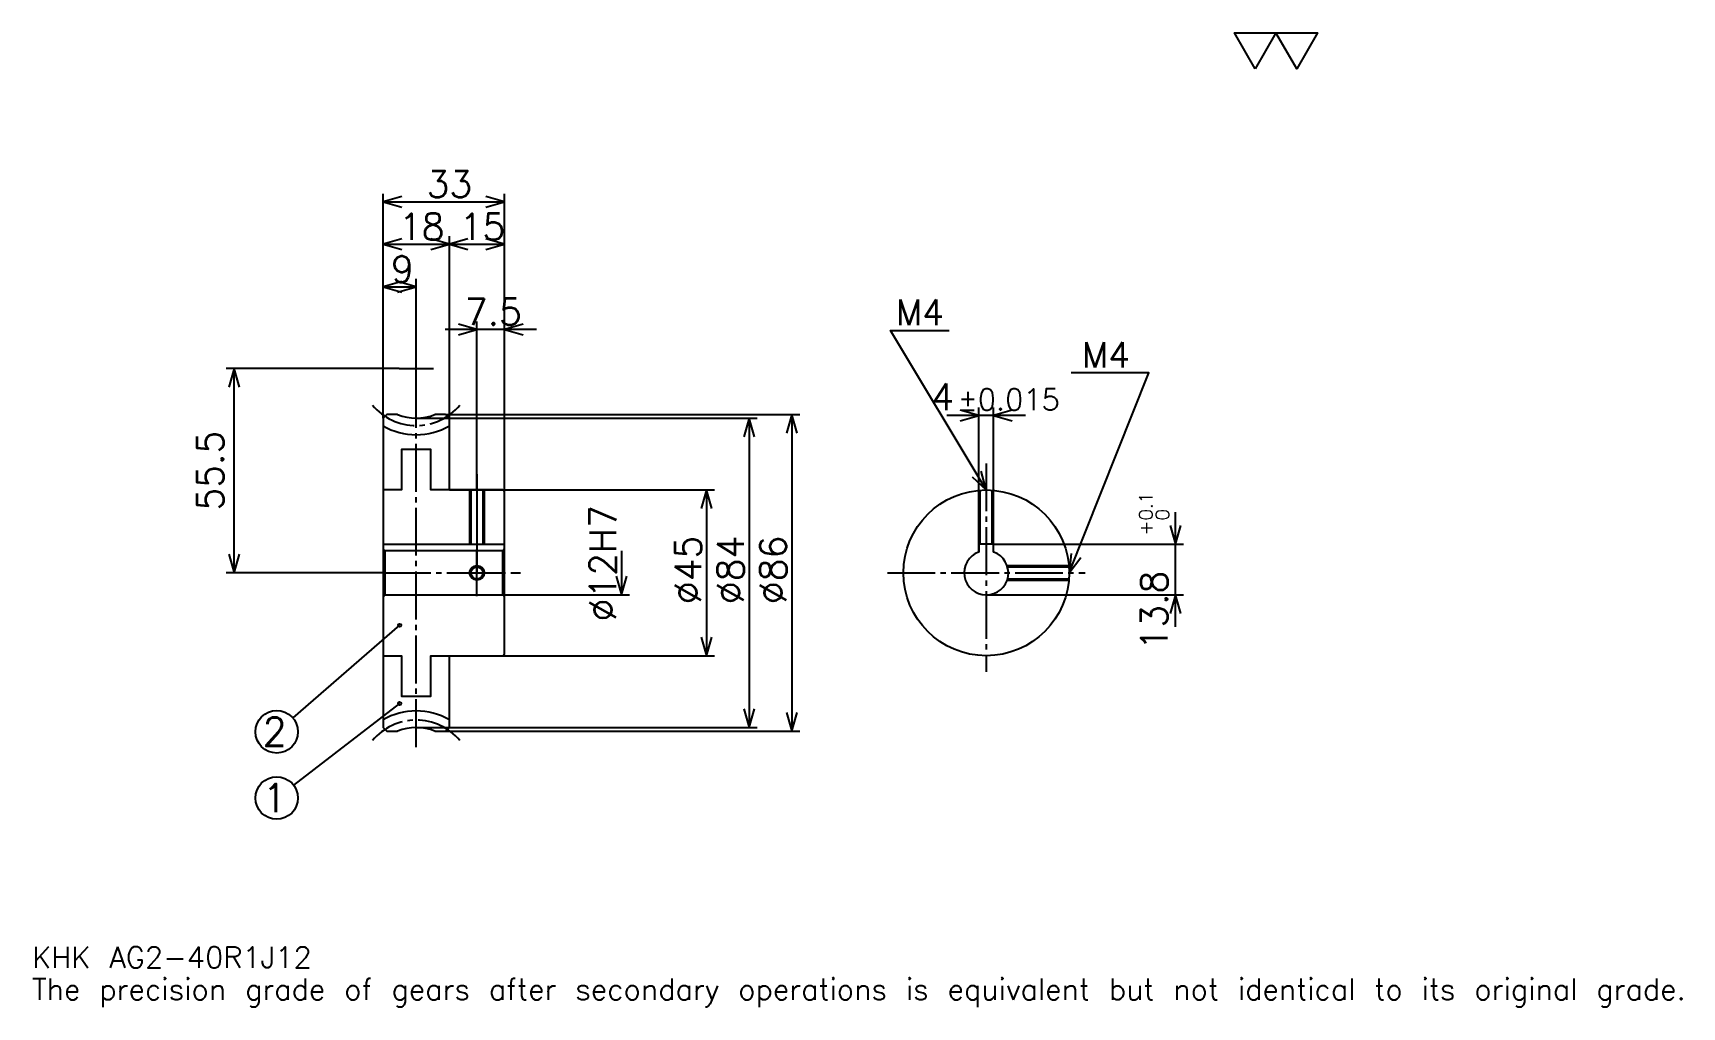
# Model space of a CAD drawing. Extents: x 15 to 463, y 5 to 270.
import ezdxf

# ---------------------------------------------------------------- set-up
doc = ezdxf.new("R2010")
doc.units = 0
doc.linetypes.add('DASHDOT', pattern=[17.333332, 13, -1.444444, 1.444444, -1.444444])
doc.layers.get('0').update_dxf_attribs({"linetype": 'CONTINUOUS'})
doc.layers.add('DASHDOT', color=6, linetype='DASHDOT')
doc.styles.add('KANJI', font='TXT', dxfattribs={"bigfont": 'BIGFONT'})

msp = doc.modelspace()

# ---------------------------------------------------------------- linework, layer by layer
at = {"color": 5}
for p, q in [((109.777779, 166.180542), (109.777779, 226.125)), ((109.777779, 223.958328), (142.777771, 223.958328)), ((142.777771, 166.180542), (142.777771, 226.125)), ((109.777779, 212.402771), (127.777779, 212.402771)), ((127.777779, 166.180542), (127.777779, 214.569427)), ((127.777779, 212.402771), (142.777771, 212.402771)), ((118.777779, 165.180542), (118.777779, 203.013885)), ((109.777779, 200.847229), (118.777779, 200.847229)), ((151.444443, 189.291656), (126.611115, 189.291656)), ((135.277771, 166.180542), (135.277771, 191.458328)), ((114.111115, 178.680542), (67.166672, 178.680542)), ((69.333336, 123.18055), (69.333336, 178.680542)), ((109.777779, 165.180542), (109.777779, 166.180542)), ((126.777779, 166.180542), (142.777771, 166.180542)), ((127.777779, 165.180542), (127.777779, 166.180542)), ((135.277771, 145.680542), (135.277771, 166.180542)), ((135.277771, 145.680542), (135.277771, 166.180542)), ((142.777771, 166.180542), (222.944443, 166.180542)), ((142.777771, 145.180542), (142.777771, 166.180542)), ((220.777771, 166.180542), (220.777771, 80.18055)), ((284.277771, 165.902771), (262.944427, 165.902771)), ((271.611115, 130.980545), (271.611115, 168.069443)), ((275.611115, 130.980545), (275.611115, 168.069443)), ((118.777779, 165.180542), (142.777771, 165.180542)), ((142.777771, 165.180542), (211.388885, 165.180542)), ((209.222229, 165.180542), (209.222229, 81.18055)), ((127.777779, 145.680542), (142.777771, 145.680542)), ((142.777771, 145.680542), (199.833328, 145.680542)), ((197.666656, 145.680542), (197.666656, 100.68055)), ((325, 108.513885), (325, 139.647217)), ((275.611115, 130.980545), (327.166656, 130.980545)), ((174.555557, 129.180542), (174.555557, 117.18055)), ((109.777779, 123.18055), (67.166672, 123.18055)), ((142.777771, 117.18055), (176.722229, 117.18055)), ((273.611115, 117.18055), (327.166656, 117.18055)), ((114.277779, 108.93055), (85.258209, 83.822105)), ((127.777779, 100.68055), (142.777771, 100.68055)), ((142.777771, 100.68055), (199.833328, 100.68055)), ((114.277779, 87.68055), (85.471466, 65.560562)), ((118.777779, 81.18055), (142.777771, 81.18055)), ((142.777771, 81.18055), (211.388885, 81.18055)), ((126.777779, 80.18055), (142.777771, 80.18055)), ((142.777771, 80.18055), (222.944443, 80.18055))]:
    msp.add_line(p, q, dxfattribs=at)
at = {"color": 4}
for p, q in [((109.777779, 130.980545), (142.777771, 130.980545)), ((142.777771, 129.680542), (142.277771, 129.180542)), ((109.777779, 116.68055), (110.277779, 117.18055)), ((142.777771, 116.68055), (142.277771, 117.18055))]:
    msp.add_line(p, q, dxfattribs=at)
at = {"color": 7}
msp.add_lwpolyline([(346.666656, 260), (341.033325, 269.764435), (363.56665, 269.764435), (357.933319, 260), (352.299988, 269.764435), (346.666656, 260)], dxfattribs=at)
at = {"color": 5}
for points in [[(114.833336, 225.402771), (109.777779, 223.958328), (114.833336, 222.513885)], [(137.722229, 222.513885), (142.777771, 223.958328), (137.722229, 225.402771)], [(114.833336, 213.847214), (109.777779, 212.402771), (114.833336, 210.958328)], [(122.722221, 210.958328), (127.777779, 212.402771), (122.722221, 213.847214)], [(132.833328, 213.847214), (127.777779, 212.402771), (132.833328, 210.958328)], [(137.722229, 210.958328), (142.777771, 212.402771), (137.722229, 213.847214)], [(114.833336, 202.291656), (109.777779, 200.847229), (114.833336, 199.402771)], [(113.722221, 199.402771), (118.777779, 200.847229), (113.722221, 202.291656)], [(130.222229, 187.847229), (135.277771, 189.291656), (130.222229, 190.736115)], [(147.833344, 190.736115), (142.777771, 189.291656), (147.833344, 187.847229)], [(273.611115, 145.680542), (247.611115, 189.013885), (263.5, 189.013885)], [(70.777779, 173.625), (69.333336, 178.680542), (67.888893, 173.625)], [(296.111115, 123.18055), (317.777771, 177.458328), (296.688904, 177.458328)], [(222.222229, 161.125), (220.777771, 166.180542), (219.333344, 161.125)], [(266.555542, 164.458328), (271.611115, 165.902771), (266.555542, 167.347214)], [(280.666656, 167.347214), (275.611115, 165.902771), (280.666656, 164.458328)], [(210.666656, 160.125), (209.222229, 165.180542), (207.777771, 160.125)], [(269.771454, 149.272491), (273.611115, 145.680542), (272.248657, 150.75882)], [(199.111115, 140.625), (197.666656, 145.680542), (196.222229, 140.625)], [(323.555542, 136.036102), (325, 130.980545), (326.444427, 136.036102)], [(67.888893, 128.236099), (69.333336, 123.18055), (70.777779, 128.236099)], [(296.64386, 128.411346), (296.111115, 123.18055), (299.326904, 127.340332)], [(173.111115, 122.236107), (174.555557, 117.18055), (176, 122.236107)], [(326.444427, 112.124992), (325, 117.18055), (323.555542, 112.124992)], [(196.222229, 105.736107), (197.666656, 100.68055), (199.111115, 105.736107)], [(207.777771, 86.236107), (209.222229, 81.18055), (210.666656, 86.236107)], [(219.333344, 85.236107), (220.777771, 80.18055), (222.222229, 85.236107)]]:
    msp.add_lwpolyline(points, dxfattribs=at)
at = {"color": 4}
for points in [[(113.678757, 166.180542), (110.777779, 166.180542), (109.777779, 165.180542), (109.777779, 116.68055)], [(127.777779, 145.680542), (127.777779, 165.180542), (126.777779, 166.180542), (123.876801, 166.180542)], [(127.777779, 145.680542), (122.777779, 145.680542), (122.777779, 156.680542), (114.777779, 156.680542), (114.777779, 145.680542), (109.777779, 145.680542)], [(127.777779, 100.68055), (142.277771, 100.68055), (142.777771, 101.18055), (142.777771, 145.180542), (142.277771, 145.680542), (127.777779, 145.680542)], [(133.277771, 145.680542), (133.277771, 130.980545)], [(133.657776, 145.680542), (133.657776, 130.980545)], [(136.897781, 145.680542), (136.897781, 130.980545)], [(137.277771, 145.680542), (137.277771, 130.980545)], [(271.611115, 128.837402), (271.611115, 145.591492)], [(271.991119, 130.980545), (271.991119, 145.622162)], [(275.23111, 130.980545), (275.23111, 145.622162)], [(275.611115, 128.837402), (275.611115, 145.591492)], [(275.611115, 128.837402), (275.611115, 130.980545), (271.611115, 130.980545), (271.611115, 128.837402)], [(109.777779, 129.680542), (110.277779, 129.180542), (110.277779, 117.18055), (142.277771, 117.18055), (142.277771, 129.180542), (110.277779, 129.180542)], [(279.267975, 125.18055), (296.022034, 125.18055)], [(279.267975, 121.18055), (296.022034, 121.18055)], [(279.388275, 124.800552), (296.052704, 124.800552)], [(279.388275, 121.560547), (296.052704, 121.560547)], [(109.777779, 116.68055), (109.777779, 81.18055), (110.777779, 80.18055), (113.678757, 80.18055)], [(109.777779, 100.68055), (114.777779, 100.68055), (114.777779, 89.68055), (122.777779, 89.68055), (122.777779, 100.68055), (127.777779, 100.68055)], [(123.876801, 80.18055), (126.777779, 80.18055), (127.777779, 81.18055), (127.777779, 100.68055)]]:
    msp.add_lwpolyline(points, dxfattribs=at)
for centre, radius in [((273.611115, 123.18055), 22.5), ((135.277771, 123.18055), 1.62)]:
    msp.add_circle(centre, radius, dxfattribs=at)
at = {"color": 7}
msp.add_circle((135.277771, 123.18055), 2, dxfattribs=at)
at = {"color": 5}
for centre, radius in [((114.277779, 108.93055), 0.433333), ((80.888885, 80.041656), 5.777778), ((114.277779, 87.68055), 0.433333), ((80.888885, 62.04166), 5.777778)]:
    msp.add_circle(centre, radius, dxfattribs=at)
at = {"color": 4}
for centre, radius, start, end in [((118.777779, 178.680542), 13.5, 247.80839416, 292.19160389), ((118.777779, 178.680542), 18, 240.00000297, 299.99999703), ((273.611115, 123.18055), 6, 109.47122094, 70.52877906), ((118.777779, 67.68055), 18, 60.00000297, 119.99999703), ((118.777779, 67.68055), 13.5, 67.80839611, 112.19160584)]:
    msp.add_arc(centre, radius, start, end, dxfattribs=at)
at = {"layer": 'DASHDOT', "color": 7}
for p, q in [((118.777779, 75.847214), (118.777779, 183.013885)), ((114.111115, 178.680542), (123.444443, 178.680542)), ((273.611115, 152.902771), (273.611115, 96.347214)), ((135.277771, 145.680542), (135.277771, 123.18055)), ((109.777779, 123.18055), (147.111115, 123.18055)), ((246.777771, 123.18055), (300.444458, 123.18055))]:
    msp.add_line(p, q, dxfattribs=at)
for points in [[(135.277771, 150.013885), (135.277771, 126.647217)], [(135.277771, 116.847214), (135.277771, 129.513885)], [(128.944443, 123.18055), (141.611115, 123.18055)]]:
    msp.add_lwpolyline(points, dxfattribs=at)
for centre, start, end in [((118.777779, 178.680542), 219.99999848, 320.00000352), ((118.777779, 67.68055), 39.99999648, 140.00000152)]:
    msp.add_arc(centre, 15.5, start, end, dxfattribs=at)

# ---------------------------------------------------------------- texts
at = {"color": 7, "style": 'KANJI'}
for s, height, p in [('33', 7.222222, (121.583336, 225.113892)), ('18', 7.222222, (114.083336, 213.558319)), ('15', 7.222222, (130.583328, 213.558319)), ('9', 7.222222, (111.930557, 202.002777)), ('7.5', 7.222222, (131.986115, 190.44722)), ('M4', 6.933334, (249.055542, 190.458328)), ('M4', 6.933334, (299.577789, 178.902771)), ('4', 7.222222, (258.703003, 167.347214)), ('%%p0.015', 5.777778, (265.852112, 167.347214)), ('2', 7.703704, (77.037033, 76.189804)), ('1', 7.703704, (77.037033, 58.189812)), ('KHK AG2-40R1J12', 5.777778, (14.444445, 15.888889)), ('The precision grade of gears after secondary operations is equivalent but not identical to its original grade.', 5.777778, (14.444445, 7.222222))]:
    msp.add_text(s, height=height, dxfattribs=at).set_placement(p)
for s, height, p in [('55.5', 7.222222, (66.444443, 140.097214)), ('0.1', 3.611111, (318.788879, 137.412491)), ('%%c12H7', 7.222222, (173.111115, 109.999992)), ('0', 3.611111, (323.266663, 137.412491)), ('+', 3.611111, (318.788879, 133.368042)), ('%%c45', 7.222222, (196.222229, 114.694443)), ('%%c84', 7.222222, (207.777771, 114.694443)), ('%%c86', 7.222222, (219.333344, 114.694443)), ('13.8', 7.222222, (322.833313, 102.107407))]:
    msp.add_text(s, height=height, rotation=90, dxfattribs=at).set_placement(p)

doc.saveas('drawing.dxf')
